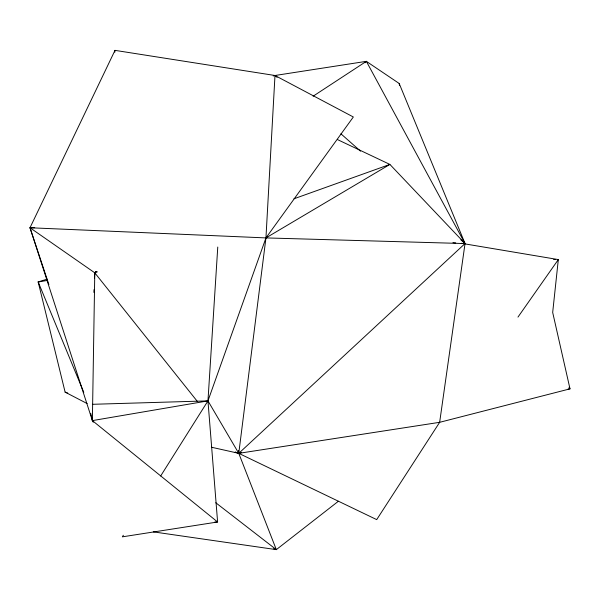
<?xml version="1.0" encoding="UTF-8"?>
<svg xmlns="http://www.w3.org/2000/svg" width="600" height="600" viewBox="0 0 600 600"><rect width="100%" height="100%" fill="white"/><g stroke="black" fill="none" stroke-linecap="round" stroke-linejoin="round"><path stroke-width="0.9" d="M96.038 271.447L94.778 272.827L92.377 420.615L93.293 422.25M93.877 292.425L94.005 289.627M94.523 278.43L94.778 272.827L96.218 271.627M338.4 501.248L276.322 549.638L238.77 453.338L265.95 237.915L274.987 75.495L366.353 61.343L399.195 83.483L465.037 243.57L439.65 422.317L376.702 519.623L238.77 453.338L235.245 452.092M123.337 535.26L122.347 536.842L217.605 521.985L207.96 400.882L217.77 247.042M114.833 52.222L115.005 50.363L274.987 75.495L353.332 116.985L265.95 237.915L207.96 400.882L160.672 475.98M461.317 243.292L558.315 259.582L552.683 312.435L570 388.853L439.65 422.317L238.77 453.338L211.493 447.24M115.005 50.363L30 227.752L92.377 420.615L217.605 521.985L214.815 522.007M517.972 317.093L558.315 259.582M365.108 62.738L366.353 61.343L465.037 243.57L238.77 453.338L235.222 452.183M313.11 96.21L366.353 61.343M265.95 237.915L389.895 164.422L465.037 243.57L265.95 237.915L30 227.752L48.9 284.565M34.68 227.7L30 227.752L94.778 272.827L97.403 271.83M293.955 198.795L389.895 164.422L337.41 139.553M87.142 403.567L65.115 392.13L38.175 281.933L47.093 279.157M92.498 404.303L207.96 400.882L238.77 453.338L241.485 452.61M273.165 75.96L274.987 75.495L277.087 77.363M207.96 400.882L92.377 420.615L90.773 413.415M83.782 392.34L38.175 281.933L40.943 281.475M38.175 281.933L47.303 280.47M568.14 388.928L570 388.853L569.048 387.27M553.643 259.455L555.51 259.507M452.933 242.685L455.722 242.888M153.345 531.87L276.322 549.638L215.775 502.755M65.115 392.13L67.755 393.06M273.668 548.7L276.322 549.638M340.905 133.792L360.548 151.163M460.83 239.85L465.037 243.57M94.778 272.827L197.377 401.452M399.195 83.483L399.465 85.335M238.53 450.54L238.77 453.338"/></g></svg>
